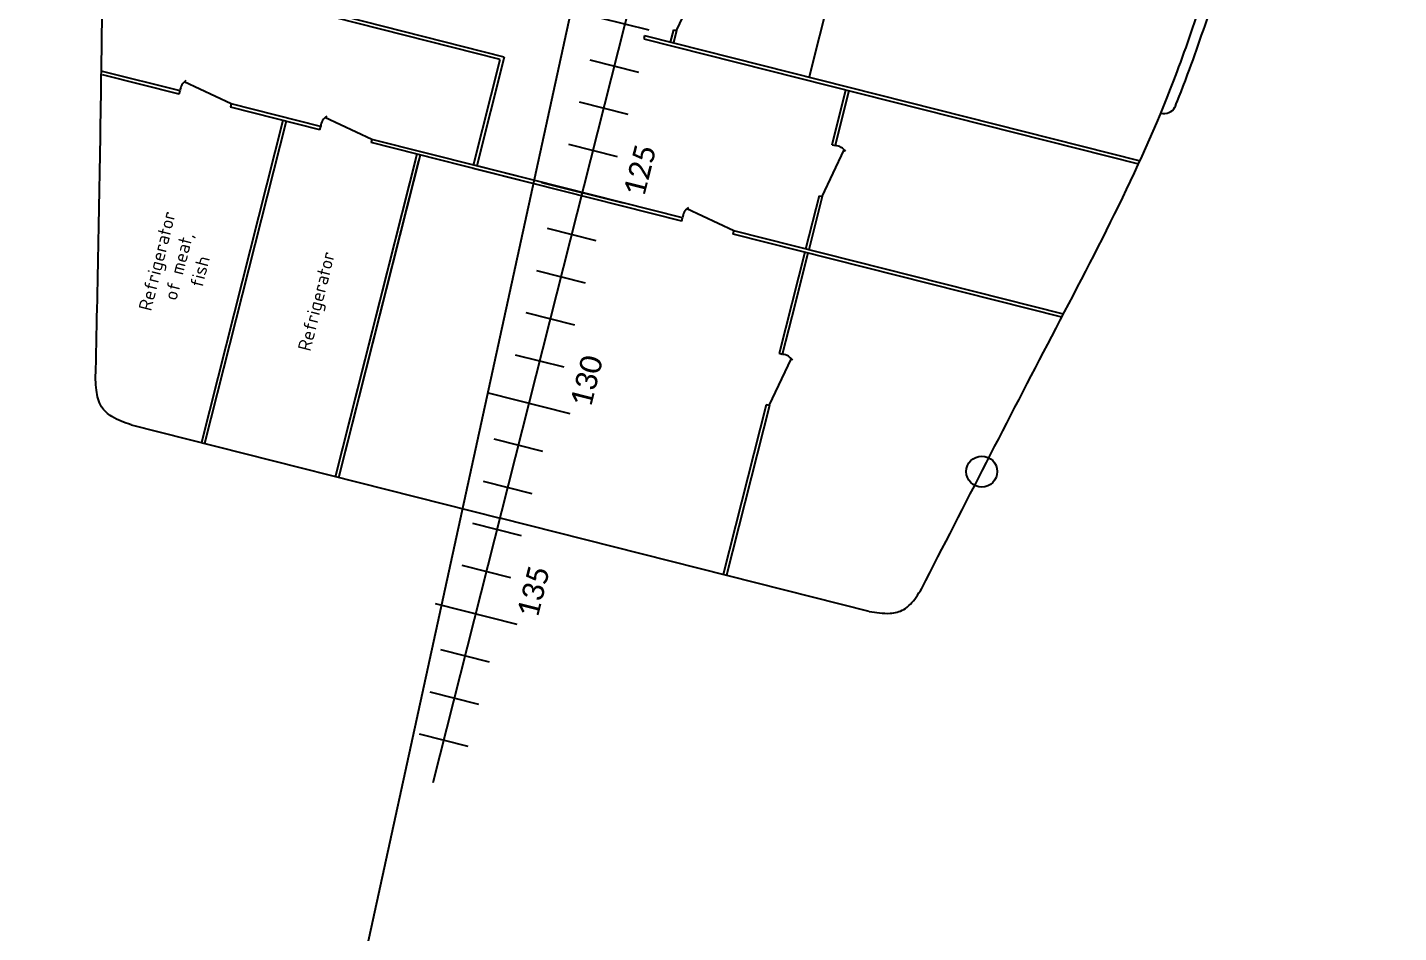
# Model space of a CAD drawing. Header units: metres. Extents: x 267365 to 277461, y 2088854 to 2108025.
# Drawn here: x 273050.1 to 273119.6, y 2095484.2 to 2095530 of the extents above; entities that cross this region are included whole.
import ezdxf

# ---------------------------------------------------------------- set-up
doc = ezdxf.new("R2010")
doc.units = ezdxf.units.M
doc.layers.add('BOAT', color=30, linetype='Continuous')
doc.layers.add('village', color=3, linetype='Continuous')
doc.styles.get("Standard").update_dxf_attribs({"font": 'calibri.ttf'})

# ---------------------------------------------------------------- blocks, each defined once
blk = doc.blocks.new('8')
at = {"color": 0}
for p, q in [((21892, 23938), (21892, 25030)), ((21937, 23938), (21937, 25041)), ((21892, 23938), (21939, 23938)), ((21937, 23209), (22074, 23912)), ((17302, 23464), (17302, 18208)), ((21892, 21935), (21892, 23209)), ((21937, 23209), (21892, 23209)), ((21937, 21935), (21937, 23209)), ((23487, 19712), (23489, 22869)), ((21892, 22461), (17302, 22461)), ((21892, 22416), (17302, 22416)), ((23443, 19758), (23444, 22140)), ((21892, 21935), (21939, 21935)), ((21937, 21206), (22074, 21908)), ((21891, 18923), (21892, 21206)), ((21937, 21206), (21892, 21206)), ((21937, 18923), (21937, 21206)), ((21811, 20553), (17292, 20553)), ((21892, 20553), (17292, 20553)), ((21811, 20508), (17292, 20508)), ((21892, 20508), (17292, 20508)), ((21891, 18923), (21892, 19751)), ((21937, 19758), (23443, 19758)), ((21937, 18923), (21937, 19751)), ((23487, 19712), (21937, 19713)), ((15937, 18789), (15937, 17627)), ((18937, 18789), (18937, 17627)), ((21891, 16782), (21891, 18923)), ((21937, 16782), (21937, 18923)), ((21937, 18789), (21937, 17627)), ((21937, 18789), (21937, 17627)), ((14137, 17861), (14137, 18554)), ((14737, 17861), (14737, 18554)), ((15337, 17861), (15337, 18554)), ((16537, 17861), (16537, 18554)), ((17137, 17861), (17137, 18554)), ((17737, 17861), (17737, 18554)), ((18337, 17861), (18337, 18554)), ((19537, 17861), (19537, 18554)), ((20137, 17861), (20137, 18554)), ((20737, 17861), (20737, 18554)), ((21337, 17861), (21337, 18554)), ((22537, 17861), (22537, 18554)), ((23137, 17861), (23137, 18554)), ((23737, 17861), (23737, 18554)), ((24337, 17861), (24337, 18554)), ((13535, 18208), (100365, 18208)), ((17302, 12952), (17302, 18208)), ((24205, 17907), (24205, 10860)), ((24250, 17907), (24205, 17907)), ((24250, 17907), (24250, 10851)), ((24426, 17541), (24250, 17541)), ((24426, 17495), (24250, 17495)), ((24426, 17541), (24426, 17495)), ((24426, 17497), (25129, 17360)), ((21891, 16782), (21938, 16782)), ((21937, 16053), (22074, 16756)), ((21891, 11369), (21891, 16051)), ((21891, 16051), (21937, 16051)), ((21937, 11358), (21937, 16051)), ((27057, 15564), (24256, 15564)), ((19720, 15029), (17302, 15029)), ((19720, 14984), (17302, 14984)), ((19720, 14984), (19720, 15029)), ((19720, 14985), (20423, 14849)), ((21891, 15029), (20449, 15029)), ((20449, 14984), (20449, 15029)), ((20982, 14984), (20449, 14984)), ((21891, 14984), (20982, 14984)), ((22695, 15029), (21937, 15029)), ((22695, 14984), (21937, 14984)), ((22695, 15029), (22695, 14984)), ((22695, 14985), (23397, 14849)), ((23424, 15028), (23424, 14982)), ((23424, 15028), (24205, 15028)), ((24205, 14984), (23424, 14984))]:
    blk.add_line(p, q, dxfattribs=at)
blk.add_circle((19554, 11917), 214, dxfattribs=at)
for centre, radius, start, end in [((21971, 23747), 194, 49.2185, 98.4512), ((21971, 21743), 194, 49.2416, 100.0235), ((21971, 16591), 194, 49.2416, 100.0235), ((20258, 14951), 194, 319.2185, 8.4512), ((23233, 14951), 194, 319.2185, 8.4512), ((25131, 10732), 173, 179.5688, 255.4035)]:
    blk.add_arc(centre, radius, start, end, dxfattribs=at)
for points, knots in [([(17786, 24091), (17792, 24092), (17798, 24094), (17804, 24095), (19054, 24382), (21545, 24954), (24606, 25706), (26331, 25830), (26714, 25858)], [-104.822583, -104.822583, -104.822583, -104.822583, 0, 0, 0, 4070.621524, 8112.099803, 9262.792997, 9262.792997, 9262.792997, 9262.792997]), ([(17786, 12325), (19057, 12033), (21641, 11438), (24603, 10710), (26331, 10585), (26714, 10558)], [152.655828, 152.655828, 152.655828, 152.655828, 4070.621524, 8112.099803, 9262.792997, 9262.792997, 9262.792997, 9262.792997]), ([(25088, 10565), (25097, 10563), (25711, 10480), (26331, 10435), (26714, 10406)], [7400.772194, 7400.772194, 7400.772194, 7400.772194, 8112.099803, 9262.792997, 9262.792997, 9262.792997, 9262.792997])]:
    blk.add_open_spline(points, degree=3, knots=knots, dxfattribs=at)
for points in [[(17302, 23464), (17348, 23750), (17444, 23920), (17649, 24043), (17786, 24091)], [(17302, 12952), (17348, 12665), (17444, 12495), (17649, 12372), (17786, 12325)]]:
    blk.add_spline(points, degree=3, dxfattribs=at)
at = {"color": 0, "char_height": 455.75, "width": 1482.63, "attachment_point": 7}
for s, insert in [('\\pxqc;{\\fISOCPEUR|b0|i0|c0|p34;\\H0.4x;R\\fISOCPEUR|b0|i0|c204|p34;efrigerator of meat, fish}', (18843, 22970)), ('\\pxqc;{\\fISOCPEUR|b0|i0|c0|p34;\\H0.4x;R\\fISOCPEUR|b0|i0|c204|p34;efrigerator }', (18843, 21255))]:
    blk.add_mtext(s, dxfattribs=dict(at, insert=insert))
at = {"color": 0, "char_height": 300, "attachment_point": 1}
for s, insert in [('135', (16073, 17665)), ('130', (19073, 17665)), ('125', (22073, 17665))]:
    blk.add_mtext_dynamic_manual_height_columns(s, width=413.33, gutter_width=12.5, heights=[0], dxfattribs=dict(at, insert=insert))

msp = doc.modelspace()

# ---------------------------------------------------------------- linework, layer by layer
at = {"layer": 'village', "color": 3}
msp.add_lwpolyline([(273230.672, 2096735.656), (273194.126, 2096540.337), (273152.417, 2096430.13), (273109.8, 2096432.039), (272979.49, 2096464.649), (272927.956, 2096461.981), (272941.873, 2096403.779), (273083.56, 2096348.924), (273139.446, 2096369.522), (273126.753, 2096275.255), (273145.248, 2096205.891), (273197.472, 2096123.41), (273197.976, 2096060.658), (273167.393, 2095959.489), (273137.048, 2095831.48), (273122.129, 2095734.942), (273055.09, 2095427.316), (273026.661, 2095337.426), (273002.953, 2095218.417), (272970.339, 2095092.579)], dxfattribs=at)

# ---------------------------------------------------------------- block references
at = {"layer": 'BOAT', "xscale": 0.003670803171036142, "yscale": 0.003670803171036142, "zscale": 0.003670803171036142, "rotation": 75.81463064815955}
msp.add_blockref('8', (273123.312, 2095427.214), dxfattribs=at)

doc.saveas('drawing.dxf')
